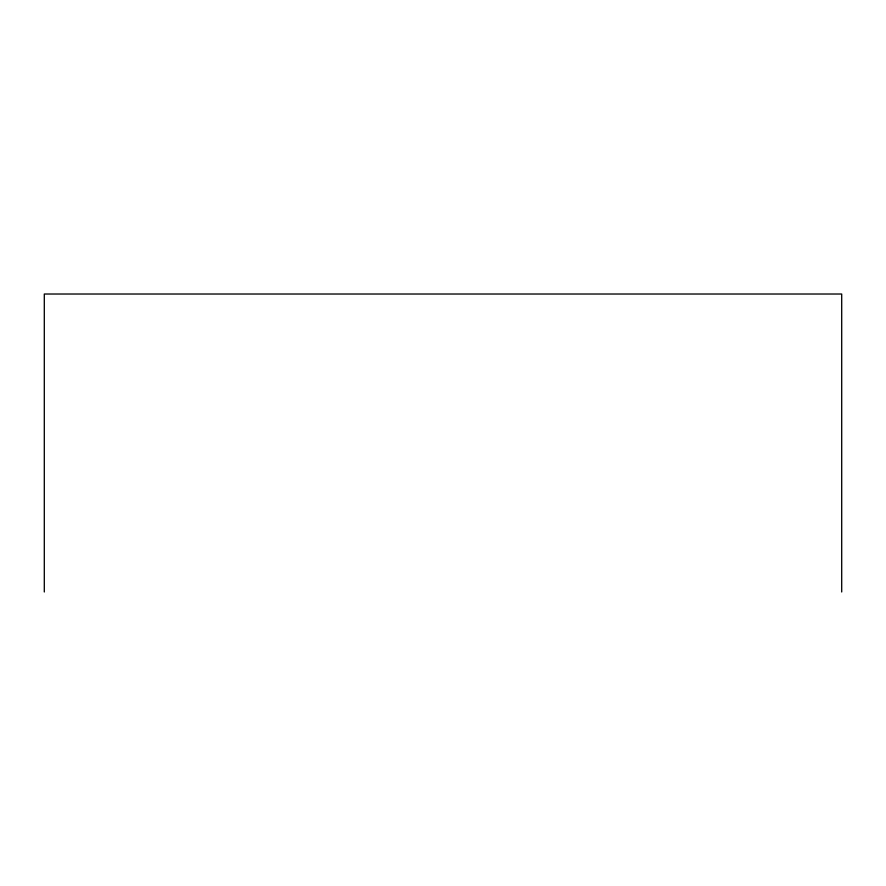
<?xml version="1.0" encoding="UTF-8"?>
<svg xmlns="http://www.w3.org/2000/svg" width="886" height="886" viewBox="0 0 886 886"><rect width="100%" height="100%" fill="white"/><g stroke="black" fill="none" stroke-linecap="round" stroke-linejoin="round"><path stroke-width="1.33" d="M841.7 591.981L841.7 294.019L44.3 294.019L44.3 591.981"/></g></svg>
